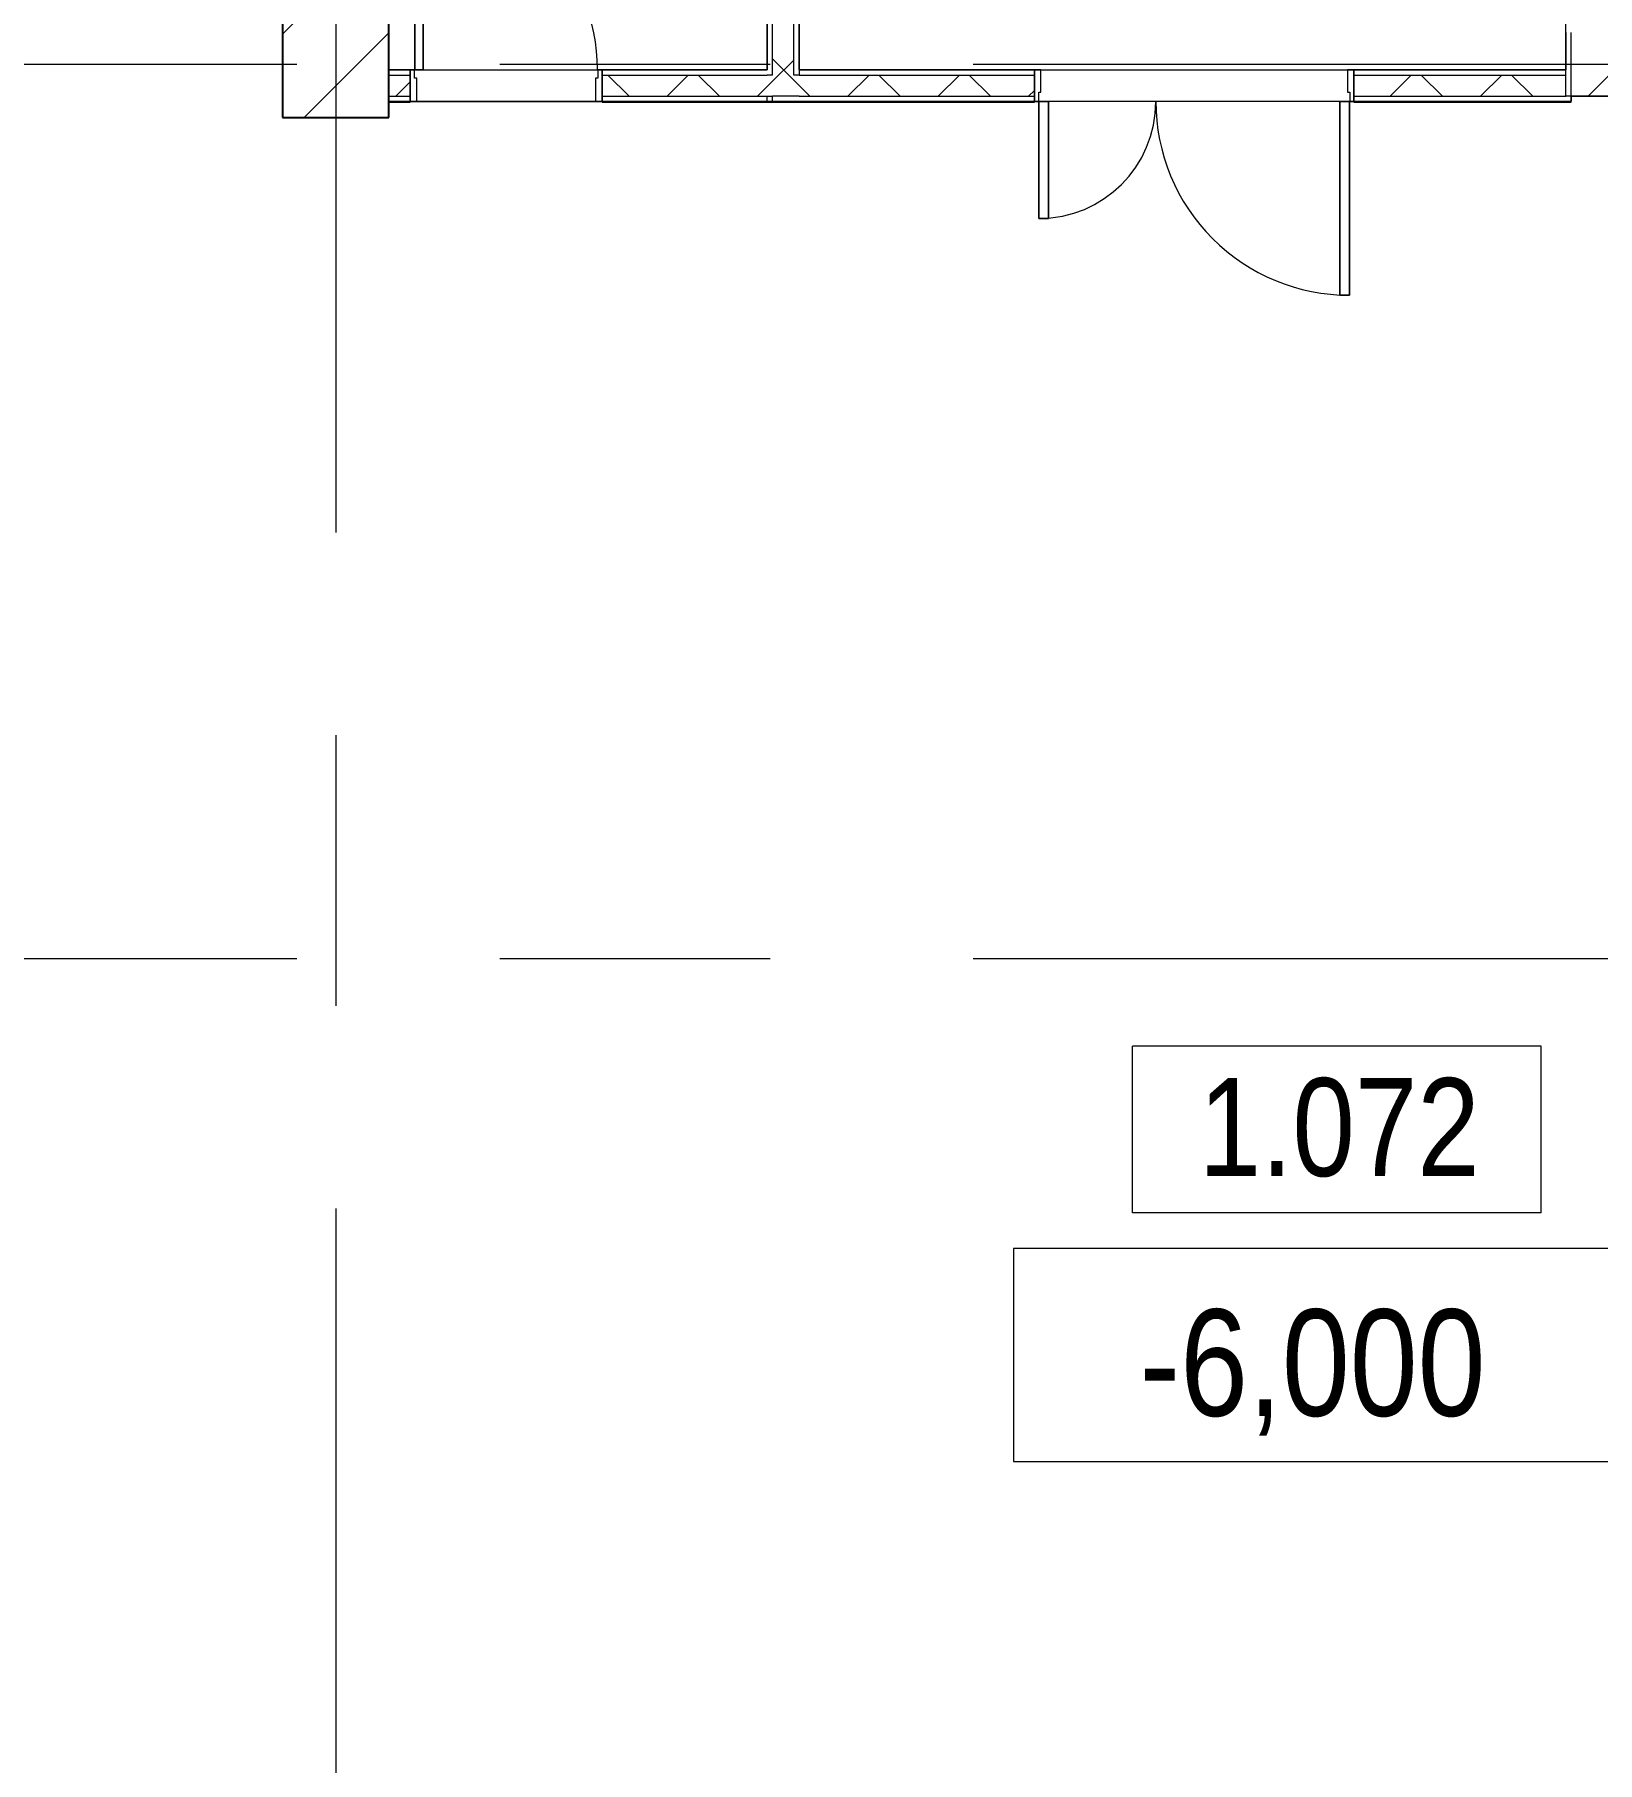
# Model space of a CAD drawing. Header units: millimetres. Extents: x 46431 to 216095, y -43515 to 31605.
# Drawn here: x 70518 to 77855, y -23856 to -15743 of the extents above; entities that cross this region are included whole.
import ezdxf

# ---------------------------------------------------------------- set-up
doc = ezdxf.new("R2010")
doc.units = ezdxf.units.MM
doc.linetypes.add('Осевые', pattern=[6350, 1270, -952.5, 3175, -952.5])
for name, color, linetype, lineweight in [('Высотные отметки', 7, 'Continuous', 9), ('Двери', 7, 'Continuous', 9), ('Каркас_Импост', 7, 'Continuous', 9), ('Колонны', 7, 'Continuous', 9), ('Колонны-1', 7, 'Continuous', 25), ('Марки помещений', 7, 'Continuous', 9), ('Общие ребра', 7, 'Continuous', 9), ('Оси-2', 7, 'Осевые', 9), ('Панель', 7, 'Continuous', 9), ('Перекрытия', 7, 'Continuous', 9), ('Стены', 7, 'Continuous', 9), ('Стены-1', 7, 'Continuous', 18), ('Штриховка разреза-3', 7, 'Continuous', 9)]:
    doc.layers.add(name, color=color, linetype=linetype, lineweight=lineweight)
doc.styles.add('Arial Narrow', font='Arial Narrow.ttf', dxfattribs={"height": 500})
doc.styles.add('Arial Narrow_1', font='Arial Narrow.ttf', dxfattribs={"height": 460})
pattern_1 = [(45, (0, 0), (-493.914, 493.914), []), (45, (493.9, 0), (-493.914, 493.914), [873.125, -174.625, 6.706, -167.919])]
pattern_2 = [(45, (0, 0), (-212.132, 212.132), []), (135, (0, 0), (-212.132, -212.132), [])]

# ---------------------------------------------------------------- blocks, each defined once
blk = doc.blocks.new('Дверь - Полуторная_001 - ДВ3_20-15-6256110-План 1-го этажа на отм_ -6_000')
at = {"layer": 'Двери'}
for p, q in [((-684, 984), (-729, 984)), ((-729, 984), (-729, 75)), ((-684, 75), (-684, 984)), ((684, 75), (684, 624)), ((684, 624), (729, 624)), ((729, 624), (729, 75)), ((-729, 75), (-684, 75)), ((729, 75), (684, 75))]:
    blk.add_line(p, q, dxfattribs=at)
for centre, radius, start, end in [((-729, 75), 909, 360, 90), ((729, 75), 549, 90, 180)]:
    blk.add_arc(centre, radius, start, end, dxfattribs=at)
at = {"layer": 'Каркас_Импост'}
for p, q in [((-730, 75), (-750, 75)), ((-750, 75), (-750, -75)), ((-730, 30), (-730, 75)), ((-720, 30), (-730, 30)), ((-720, -75), (-720, 30)), ((730, 30), (720, 30)), ((720, 30), (720, -75)), ((750, 75), (730, 75)), ((730, 75), (730, 30)), ((750, -75), (750, 75)), ((-750, -75), (-720, -75)), ((720, -75), (750, -75))]:
    blk.add_line(p, q, dxfattribs=at)
at = {"layer": 'Панель'}
for p, q in [((-729, 984), (-684, 984)), ((-729, 75), (-729, 984)), ((-684, 984), (-684, 75)), ((684, 624), (684, 75)), ((729, 624), (684, 624)), ((729, 75), (729, 624)), ((-684, 75), (-729, 75)), ((684, 75), (729, 75))]:
    blk.add_line(p, q, dxfattribs=at)
blk = doc.blocks.new('Колонна 3 - Колонна 40-55-731284-План 1-го этажа на отм_ -6_000')
at = {"layer": 'Колонны'}
h = blk.add_hatch(dxfattribs=at)
h.set_pattern_fill('FP_8', color=256, style=0, pattern_type=2)
h.set_pattern_definition(pattern_1)
h.paths.add_polyline_path([(71681.6, -16132.9), (72181.6, -16132.9), (72181.6, -15632.9), (71681.6, -15632.9)], flags=0)
at = {"layer": 'Колонны-1'}
for p, q in [((72181.6, -15632.9), (71681.6, -15632.9)), ((71681.6, -15632.9), (71681.6, -16132.9)), ((72181.6, -16132.9), (72181.6, -15632.9)), ((71681.6, -16132.9), (72181.6, -16132.9))]:
    blk.add_line(p, q, dxfattribs=at)
blk = doc.blocks.new('Дверь - Однопольная - ДВ2_21х9-6240610-План 1-го этажа на отм_ -6_000')
at = {"layer": 'Двери'}
for p, q in [((-389, 933), (-429, 933)), ((-429, 933), (-429, 75)), ((-389, 75), (-389, 933)), ((-429, 75), (-389, 75))]:
    blk.add_line(p, q, dxfattribs=at)
blk.add_arc((-429, 75), 858, 360, 90, dxfattribs=at)
at = {"layer": 'Каркас_Импост'}
for p, q in [((-430, 75), (-450, 75)), ((-450, 75), (-450, -75)), ((-430, 35), (-430, 75)), ((-420, 35), (-430, 35)), ((-420, -75), (-420, 35)), ((430, 35), (420, 35)), ((420, 35), (420, -75)), ((450, 75), (430, 75)), ((430, 75), (430, 35)), ((450, -75), (450, 75)), ((-450, -75), (-420, -75)), ((420, -75), (450, -75))]:
    blk.add_line(p, q, dxfattribs=at)
at = {"layer": 'Панель'}
for p, q in [((-429, 933), (-389, 933)), ((-429, 75), (-429, 933)), ((-389, 933), (-389, 75)), ((-389, 75), (-429, 75))]:
    blk.add_line(p, q, dxfattribs=at)
blk = doc.blocks.new('Марка помещения_Р - Марка помещения-4575829-План 1-го этажа на отм_ -6_000')
at = {"layer": 'Марки помещений'}
for p, q in [((-4.79375, -1.95625), (-4.79375, 1.95625)), ((4.79375, 1.95625), (-4.79375, 1.95625)), ((4.79375, -1.95625), (4.79375, 1.95625)), ((4.79375, -1.95625), (-4.79375, -1.95625))]:
    blk.add_line(p, q, dxfattribs=at)
blk = doc.blocks.new('Высотные отметки - Высотная отметка - Рамка_14мм длина-4459141-План 1-го этажа на отм_ -6_000')
at = {"layer": 'Высотные отметки'}
for p, q in [((7, 5), (-7, 5)), ((-7, 5), (-7, 0)), ((7, 0), (7, 5)), ((-7, 0), (7, 0))]:
    blk.add_line(p, q, dxfattribs=at)

msp = doc.modelspace()

# ---------------------------------------------------------------- hatches: boundary and pattern name
at = {"layer": 'Штриховка разреза-3'}
h = msp.add_hatch(dxfattribs=at)
h.set_pattern_fill('FP_1', color=256, style=0, pattern_type=2)
h.set_pattern_definition(pattern_2)
h.paths.add_polyline_path([(74081.6, -16032.9), (74081.6, 917.1), (73981.6, 917.1), (73981.6, -16032.9)], flags=0)
h.paths.add_polyline_path([(73981.6, 1817.1), (74081.6, 1817.1), (74081.6, 2357.1), (73981.6, 2357.1)], flags=0)
h = msp.add_hatch(dxfattribs=at)
h.set_pattern_fill('FP_8', color=256, style=0, pattern_type=2)
h.set_pattern_definition(pattern_1)
h.paths.add_polyline_path([(91781.6, -16032.9), (104181.6, -16032.9), (104181.6, -15732.9), (77731.6, -15734.5), (77731.6, -16032.9), (90347.2, -16032.9)], flags=0)
h = msp.add_hatch(dxfattribs=at)
h.set_pattern_fill('FP_1', color=256, style=0, pattern_type=2)
h.set_pattern_definition(pattern_2)
h.paths.add_polyline_path([(73981.6, -16032.9), (73981.6, -15932.9), (73181.6, -15932.9), (73181.6, -16032.9), (73956.6, -16032.9)], flags=0)
h.paths.add_polyline_path([(72281.6, -16032.9), (72281.6, -15932.9), (72181.6, -15932.9), (72181.6, -16032.9)], flags=0)
h = msp.add_hatch(dxfattribs=at)
h.set_pattern_fill('FP_1', color=256, style=0, pattern_type=2)
h.set_pattern_definition(pattern_2)
h.paths.add_polyline_path([(74081.6, -16032.9), (75211.6, -16032.9), (75211.6, -15932.9), (74081.6, -15932.9)], flags=0)
h.paths.add_polyline_path([(76711.6, -16032.9), (77706.6, -16032.9), (77706.6, -15932.9), (76711.6, -15932.9)], flags=0)

# ---------------------------------------------------------------- linework, layer by layer
at = {"layer": 'Высотные отметки'}
msp.add_line((76513.7, -22442.8), (76513.7, -22442.8), dxfattribs=at)
msp.add_line((76513.7, -22442.8), (76513.7, -22442.8), dxfattribs=at)
at = {"layer": 'Общие ребра'}
for p, q in [((74081.6, -15932.9), (74081.6, 917.1)), ((74106.6, -15907.9), (74106.6, 917.1)), ((73981.6, -15932.9), (73981.6, -13582.9)), ((77706.6, -15732.9), (77706.6, -15907.9)), ((77731.6, -16032.9), (77731.6, -15732.9)), ((72181.6, -15932.9), (72281.6, -15932.9)), ((72281.6, -15907.9), (72183.6, -15907.9)), ((73956.6, -15907.9), (73181.6, -15907.9)), ((73181.6, -15932.9), (73956.6, -15932.9)), ((73981.6, -15932.9), (73956.6, -15932.9)), ((74106.6, -15932.9), (74081.6, -15932.9)), ((74106.6, -15907.9), (74106.6, -15932.9)), ((74106.6, -15932.9), (75211.6, -15932.9)), ((75211.6, -15907.9), (74108.6, -15907.9)), ((77704.6, -15907.9), (76711.6, -15907.9)), ((76711.6, -15932.9), (77706.6, -15932.9)), ((77706.6, -15932.9), (77706.6, -15907.9)), ((77706.6, -16032.9), (77706.6, -15932.9)), ((72181.6, -16032.9), (72281.6, -16032.9)), ((72181.6, -16057.9), (72281.6, -16057.9)), ((72281.6, -16057.9), (72181.6, -16057.9)), ((73181.6, -16032.9), (73956.6, -16032.9)), ((73181.6, -16057.9), (73956.6, -16057.9)), ((73956.6, -16057.9), (73181.6, -16057.9)), ((73956.6, -16057.9), (73956.6, -16032.9)), ((73956.6, -16032.9), (73981.6, -16032.9)), ((74081.6, -16032.9), (73981.6, -16032.9)), ((73981.6, -16057.9), (73981.6, -16032.9)), ((73981.6, -16057.9), (73981.6, -16032.9)), ((73981.6, -16057.9), (74106.6, -16057.9)), ((74106.6, -16032.9), (74081.6, -16032.9)), ((74106.6, -16032.9), (75211.6, -16032.9)), ((74106.6, -16057.9), (75211.6, -16057.9)), ((75211.6, -16057.9), (74106.6, -16057.9)), ((76711.6, -16032.9), (77706.6, -16032.9)), ((76711.6, -16057.9), (77731.6, -16057.9)), ((77731.6, -16057.9), (76711.6, -16057.9)), ((77731.6, -16032.9), (77706.6, -16032.9))]:
    msp.add_line(p, q, dxfattribs=at)
at = {"layer": 'Оси-2'}
for p, q in [((71931.6, 25417.1), (71931.6, -41733.9)), ((150171.6, -15882.9), (50527.1, -15882.9)), ((150171.6, -20082.9), (50527.1, -20082.9))]:
    msp.add_line(p, q, dxfattribs=at)
at = {"layer": 'Перекрытия'}
for p, q in [((77706.6, -15907.9), (77706.6, 8367.1)), ((74106.6, 2357.1), (74106.6, -15907.9)), ((72181.6, -13607.9), (72181.6, -15907.9)), ((73956.6, -15907.9), (73956.6, -13607.9)), ((71681.6, -16132.9), (71681.6, -15632.9)), ((72181.6, -15907.9), (72281.6, -15907.9)), ((72281.6, -15907.9), (72281.6, -16057.9)), ((73181.6, -16057.9), (73181.6, -15907.9)), ((73181.6, -15907.9), (73956.6, -15907.9)), ((74106.6, -15907.9), (77706.6, -15907.9)), ((77731.6, -16057.9), (72181.6, -16057.9)), ((72181.6, -16057.9), (72181.6, -16132.9)), ((72281.6, -16057.9), (73181.6, -16057.9)), ((82331.6, -16032.9), (77731.6, -16032.9)), ((77731.6, -16032.9), (77731.6, -16057.9)), ((72181.6, -16132.9), (71681.6, -16132.9))]:
    msp.add_line(p, q, dxfattribs=at)
at = {"layer": 'Стены'}
for p, q in [((72281.6, -15907.9), (73181.6, -15907.9)), ((72281.6, -16057.9), (72281.6, -15907.9)), ((73181.6, -15907.9), (73181.6, -16057.9)), ((73181.6, -16057.9), (72281.6, -16057.9))]:
    msp.add_line(p, q, dxfattribs=at)
at = {"layer": 'Стены-1'}
for p, q in [((73956.6, -13607.9), (73956.6, -15907.9)), ((72183.6, -15907.9), (72181.6, -15907.9)), ((72181.6, -15907.9), (72181.6, -16057.9)), ((72281.6, -16057.9), (72281.6, -15907.9)), ((73181.6, -15907.9), (73181.6, -16057.9)), ((74108.6, -15907.9), (74106.6, -15907.9)), ((75211.6, -16057.9), (75211.6, -15907.9)), ((76711.6, -15907.9), (76711.6, -16057.9)), ((77706.6, -15907.9), (77704.6, -15907.9)), ((72181.6, -16057.9), (72181.6, -16059.9)), ((72183.6, -16059.9), (72281.6, -16059.9)), ((72281.6, -16059.9), (72281.6, -16057.9)), ((73181.6, -16057.9), (73181.6, -16059.9)), ((73181.6, -16059.9), (75211.6, -16059.9)), ((73956.6, -16057.9), (73981.6, -16057.9)), ((73981.6, -16057.9), (73956.6, -16057.9)), ((75211.6, -16059.9), (75211.6, -16057.9)), ((76711.6, -16057.9), (76711.6, -16059.9)), ((76711.6, -16059.9), (77731.6, -16059.9)), ((77731.6, -16032.9), (82331.6, -16032.9)), ((77731.6, -16057.9), (77731.6, -16032.9))]:
    msp.add_line(p, q, dxfattribs=at)

# ---------------------------------------------------------------- block references
at = {"layer": 'Высотные отметки', "xscale": 199.9999999999999, "yscale": 199.9999999999999, "zscale": 199.9999999999999}
msp.add_blockref('Высотные отметки - Высотная отметка - Рамка_14мм длина-4459141-План 1-го этажа на отм_ -6_000', (76513.7, -22442.8), dxfattribs=at)
at = {"layer": 'Двери'}
msp.add_blockref('Дверь - Однопольная - ДВ2_21х9-6240610-План 1-го этажа на отм_ -6_000', (72731.6, -15982.9), dxfattribs=at)
at = {"layer": 'Двери', "rotation": 180}
msp.add_blockref('Дверь - Полуторная_001 - ДВ3_20-15-6256110-План 1-го этажа на отм_ -6_000', (75961.6, -15982.9), dxfattribs=at)
at = {"layer": 'Колонны'}
msp.add_blockref('Колонна 3 - Колонна 40-55-731284-План 1-го этажа на отм_ -6_000', (0, 0), dxfattribs=at)
at = {"layer": 'Марки помещений', "xscale": 199.9999999999999, "yscale": 199.9999999999999, "zscale": 199.9999999999999}
msp.add_blockref('Марка помещения_Р - Марка помещения-4575829-План 1-го этажа на отм_ -6_000', (76631.2, -20884.4), dxfattribs=at)

# ---------------------------------------------------------------- texts
at = {"layer": 'Марки помещений', "insert": (75983.3, -20642.6), "char_height": 460, "width": 1587.341, "attachment_point": 1, "style": 'Arial Narrow_1'}
msp.add_mtext('1.072', dxfattribs=at)

# ---------------------------------------------------------------- next in the draw order: texts
at = {"layer": 'Высотные отметки', "insert": (75705.2, -21728.4), "char_height": 500, "width": 1940.404, "attachment_point": 1, "line_spacing_factor": 0.974696, "style": 'Arial Narrow', "bg_fill": 3, "box_fill_scale": 1.25, "bg_fill_color": 256, "bg_fill_true_color": 13158600, "bg_fill_transparency": 0}
msp.add_mtext('-6,000', dxfattribs=at)

doc.saveas('drawing.dxf')
